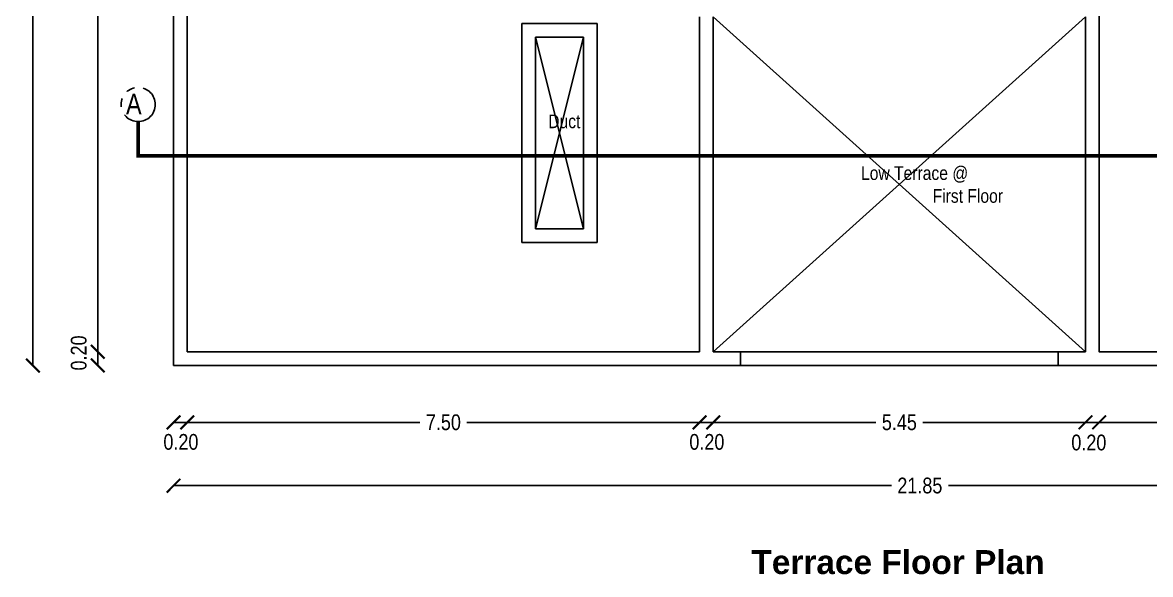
# Model space of a CAD drawing. Header units: metres. Extents: x -488 to 19274, y 1106 to 2071.
# Drawn here: x 19145.82 to 19162.33, y 1129.99 to 1138.06 of the extents above; entities that cross this region are included whole.
import ezdxf

# ---------------------------------------------------------------- set-up
doc = ezdxf.new("R2010")
doc.units = ezdxf.units.M
doc.header["$MEASUREMENT"] = 0
doc.linetypes.add('PHANTOM2', pattern=[1.25, 0.625, -0.125, 0.125, -0.125, 0.125, -0.125])
for name, color, linetype in [('0 @ 1 (2)', 7, 'Continuous'), ('BLK_1_FLR_5_ROOF_AREA', 54, 'Continuous'), ('SOLAR_PANEL', 3, 'Continuous')]:
    doc.layers.add(name, color=color, linetype=linetype)
doc.styles.add('CODE', font='swissc.ttf', dxfattribs={"height": 0.25})
doc.styles.get("Standard").update_dxf_attribs({"font": 'swissc.ttf', "height": 0.23})
doc.dimstyles.new('OUTER', dxfattribs={"dimscale": 0, "dimtxt": 0.3, "dimasz": 0.18, "dimexe": 0.18, "dimexo": 0.0625, "dimgap": 0.09, "dimtad": 0, "dimzin": 0, "dimdsep": 46, "dimtxsty": 'CODE', "dimcen": 0.09, "dimse1": 1, "dimse2": 1, "dimclrd": 8, "dimclrt": 1, "dimadec": 0, "dimazin": 0, "dimtfac": 1, "dimtofl": 0, "dimtmove": 0, "dimatfit": 3, "dimfxl": 0, "dimtolj": 1, "dimtzin": 0, "dimarcsym": 0})

# ---------------------------------------------------------------- blocks, each defined once
blk = doc.blocks.new('_ArchTick')
at = {"const_width": 0.15}
blk.add_lwpolyline([(-0.5, -0.5), (0.5, 0.5)], dxfattribs=at)
blk = doc.blocks.new('*D537')
at = {"color": 0, "lineweight": -2}
for p, q in [((19146.92, 1146.144), (19146.92, 1140.109)), ((19146.92, 1133.244), (19146.92, 1139.28))]:
    blk.add_line(p, q, dxfattribs=at)
at = {"layer": 'Defpoints', "color": 0}
for p in [(19148.839, 1146.144), (19146.92, 1133.244), (19149.268, 1133.244)]:
    blk.add_point(p, dxfattribs=at)
at = {"color": 0, "lineweight": -2, "xscale": 0.2, "yscale": 0.2, "zscale": 0.2}
for p, rotation in [((19146.92, 1146.144), 90), ((19146.92, 1133.244), 270)]:
    blk.add_blockref('_ArchTick', p, dxfattribs=dict(at, rotation=rotation))
at = {"color": 0, "insert": (19146.92, 1139.694), "char_height": 0.23, "attachment_point": 5, "rotation": 90}
blk.add_mtext('\\A1;12.90', dxfattribs=at)
blk = doc.blocks.new('*D538')
at = {"color": 0, "lineweight": -2}
blk.add_line((19146.92, 1133.244), (19146.92, 1133.044), dxfattribs=at)
at = {"layer": 'Defpoints', "color": 0}
for p in [(19149.268, 1133.244), (19146.92, 1133.044), (19149.261, 1133.044)]:
    blk.add_point(p, dxfattribs=at)
at = {"color": 0, "lineweight": -2, "xscale": 0.2, "yscale": 0.2, "zscale": 0.2}
for p, rotation in [((19146.92, 1133.244), 90), ((19146.92, 1133.044), 270)]:
    blk.add_blockref('_ArchTick', p, dxfattribs=dict(at, rotation=rotation))
at = {"color": 0, "insert": (19146.643, 1133.227), "char_height": 0.23, "attachment_point": 5, "rotation": 90}
blk.add_mtext('\\A1;0.20', dxfattribs=at)
blk = doc.blocks.new('*D540')
at = {"color": 0, "lineweight": -2}
for p, q in [((19145.971, 1149.544), (19145.971, 1141.709)), ((19145.971, 1133.044), (19145.971, 1140.88))]:
    blk.add_line(p, q, dxfattribs=at)
at = {"layer": 'Defpoints', "color": 0}
for p in [(19148.031, 1149.544), (19145.971, 1133.044), (19148.031, 1133.044)]:
    blk.add_point(p, dxfattribs=at)
at = {"color": 0, "lineweight": -2, "xscale": 0.2, "yscale": 0.2, "zscale": 0.2}
for p, rotation in [((19145.971, 1149.544), 90), ((19145.971, 1133.044), 270)]:
    blk.add_blockref('_ArchTick', p, dxfattribs=dict(at, rotation=rotation))
at = {"color": 0, "insert": (19145.971, 1141.294), "char_height": 0.23, "attachment_point": 5, "rotation": 90}
blk.add_mtext('\\A1;16.50', dxfattribs=at)
blk = doc.blocks.new('*D541')
at = {"color": 0, "lineweight": -2}
for p, q in [((19148.231, 1132.212), (19151.638, 1132.212)), ((19155.731, 1132.212), (19152.324, 1132.212))]:
    blk.add_line(p, q, dxfattribs=at)
at = {"layer": 'Defpoints', "color": 0}
for p in [(19148.231, 1133.53), (19155.731, 1133.244), (19155.731, 1132.212)]:
    blk.add_point(p, dxfattribs=at)
at = {"color": 0, "lineweight": -2, "xscale": 0.2, "yscale": 0.2, "zscale": 0.2, "rotation": 180}
blk.add_blockref('_ArchTick', (19148.231, 1132.212), dxfattribs=at)
at = {"color": 0, "lineweight": -2, "xscale": 0.2, "yscale": 0.2, "zscale": 0.2}
blk.add_blockref('_ArchTick', (19155.731, 1132.212), dxfattribs=at)
at = {"color": 0, "insert": (19151.981, 1132.212), "char_height": 0.23, "attachment_point": 5}
blk.add_mtext('\\A1;7.50', dxfattribs=at)
blk = doc.blocks.new('*D542')
at = {"color": 0, "lineweight": -2}
blk.add_line((19155.731, 1132.212), (19155.931, 1132.212), dxfattribs=at)
at = {"layer": 'Defpoints', "color": 0}
for p in [(19155.731, 1133.244), (19155.931, 1133.244), (19155.931, 1132.212)]:
    blk.add_point(p, dxfattribs=at)
at = {"color": 0, "lineweight": -2, "xscale": 0.2, "yscale": 0.2, "zscale": 0.2, "rotation": 180}
blk.add_blockref('_ArchTick', (19155.731, 1132.212), dxfattribs=at)
at = {"color": 0, "lineweight": -2, "xscale": 0.2, "yscale": 0.2, "zscale": 0.2}
blk.add_blockref('_ArchTick', (19155.931, 1132.212), dxfattribs=at)
at = {"color": 0, "insert": (19155.838, 1131.925), "char_height": 0.23, "attachment_point": 5}
blk.add_mtext('\\A1;0.20', dxfattribs=at)
blk = doc.blocks.new('*D543')
at = {"color": 0, "lineweight": -2}
for p, q in [((19155.931, 1132.212), (19158.314, 1132.212)), ((19161.381, 1132.212), (19158.998, 1132.212))]:
    blk.add_line(p, q, dxfattribs=at)
at = {"layer": 'Defpoints', "color": 0}
for p in [(19155.931, 1133.244), (19161.381, 1133.244), (19161.381, 1132.212)]:
    blk.add_point(p, dxfattribs=at)
at = {"color": 0, "lineweight": -2, "xscale": 0.2, "yscale": 0.2, "zscale": 0.2, "rotation": 180}
blk.add_blockref('_ArchTick', (19155.931, 1132.212), dxfattribs=at)
at = {"color": 0, "lineweight": -2, "xscale": 0.2, "yscale": 0.2, "zscale": 0.2}
blk.add_blockref('_ArchTick', (19161.381, 1132.212), dxfattribs=at)
at = {"color": 0, "insert": (19158.656, 1132.212), "char_height": 0.23, "attachment_point": 5}
blk.add_mtext('\\A1;5.45', dxfattribs=at)
blk = doc.blocks.new('*D544')
at = {"color": 0, "lineweight": -2}
blk.add_line((19161.381, 1132.212), (19161.581, 1132.212), dxfattribs=at)
at = {"layer": 'Defpoints', "color": 0}
for p in [(19161.381, 1133.244), (19161.581, 1133.244), (19161.581, 1132.212)]:
    blk.add_point(p, dxfattribs=at)
at = {"color": 0, "lineweight": -2, "xscale": 0.2, "yscale": 0.2, "zscale": 0.2, "rotation": 180}
blk.add_blockref('_ArchTick', (19161.381, 1132.212), dxfattribs=at)
at = {"color": 0, "lineweight": -2, "xscale": 0.2, "yscale": 0.2, "zscale": 0.2}
blk.add_blockref('_ArchTick', (19161.581, 1132.212), dxfattribs=at)
at = {"color": 0, "insert": (19161.43, 1131.916), "char_height": 0.23, "attachment_point": 5}
blk.add_mtext('\\A1;0.20', dxfattribs=at)
blk = doc.blocks.new('*D545')
at = {"color": 0, "lineweight": -2}
for p, q in [((19161.581, 1132.212), (19165.289, 1132.212)), ((19169.681, 1132.212), (19165.974, 1132.212))]:
    blk.add_line(p, q, dxfattribs=at)
at = {"layer": 'Defpoints', "color": 0}
for p in [(19161.581, 1133.244), (19169.681, 1133.244), (19169.681, 1132.212)]:
    blk.add_point(p, dxfattribs=at)
at = {"color": 0, "lineweight": -2, "xscale": 0.2, "yscale": 0.2, "zscale": 0.2, "rotation": 180}
blk.add_blockref('_ArchTick', (19161.581, 1132.212), dxfattribs=at)
at = {"color": 0, "lineweight": -2, "xscale": 0.2, "yscale": 0.2, "zscale": 0.2}
blk.add_blockref('_ArchTick', (19169.681, 1132.212), dxfattribs=at)
at = {"color": 0, "insert": (19165.631, 1132.212), "char_height": 0.23, "attachment_point": 5}
blk.add_mtext('\\A1;8.10', dxfattribs=at)
blk = doc.blocks.new('*D547')
at = {"color": 0, "lineweight": -2}
blk.add_line((19148.031, 1132.212), (19148.231, 1132.212), dxfattribs=at)
at = {"layer": 'Defpoints', "color": 0}
for p in [(19148.031, 1133.244), (19148.231, 1133.244), (19148.231, 1132.212)]:
    blk.add_point(p, dxfattribs=at)
at = {"color": 0, "lineweight": -2, "xscale": 0.2, "yscale": 0.2, "zscale": 0.2, "rotation": 180}
blk.add_blockref('_ArchTick', (19148.031, 1132.212), dxfattribs=at)
at = {"color": 0, "lineweight": -2, "xscale": 0.2, "yscale": 0.2, "zscale": 0.2}
blk.add_blockref('_ArchTick', (19148.231, 1132.212), dxfattribs=at)
at = {"color": 0, "insert": (19148.138, 1131.925), "char_height": 0.23, "attachment_point": 5}
blk.add_mtext('\\A1;0.20', dxfattribs=at)
blk = doc.blocks.new('*D548')
at = {"color": 0, "lineweight": -2}
for p, q in [((19148.031, 1131.287), (19158.539, 1131.287)), ((19169.881, 1131.287), (19159.374, 1131.287))]:
    blk.add_line(p, q, dxfattribs=at)
at = {"layer": 'Defpoints', "color": 0}
for p in [(19148.031, 1133.044), (19169.881, 1133.044), (19169.881, 1131.287)]:
    blk.add_point(p, dxfattribs=at)
at = {"color": 0, "lineweight": -2, "xscale": 0.2, "yscale": 0.2, "zscale": 0.2, "rotation": 180}
blk.add_blockref('_ArchTick', (19148.031, 1131.287), dxfattribs=at)
at = {"color": 0, "lineweight": -2, "xscale": 0.2, "yscale": 0.2, "zscale": 0.2}
blk.add_blockref('_ArchTick', (19169.881, 1131.287), dxfattribs=at)
at = {"color": 0, "insert": (19158.956, 1131.287), "char_height": 0.23, "attachment_point": 5}
blk.add_mtext('\\A1;21.85', dxfattribs=at)

msp = doc.modelspace()

# ---------------------------------------------------------------- linework, layer by layer
for p, q in [((19148.03128, 1146.14425), (19148.03128, 1133.04425)), ((19148.23128, 1146.14425), (19148.23128, 1133.24425)), ((19155.73128, 1133.24425), (19155.73128, 1138.14425)), ((19155.93128, 1138.14425), (19161.38128, 1133.24425)), ((19155.93128, 1133.24425), (19161.38128, 1138.14425)), ((19155.93128, 1133.24425), (19155.93128, 1138.14425)), ((19161.38128, 1138.14425), (19161.38128, 1133.24425)), ((19161.58128, 1138.14425), (19161.58128, 1133.24425)), ((19153.33128, 1137.84425), (19154.03128, 1135.04425)), ((19153.33128, 1135.04425), (19154.03128, 1137.84425)), ((19148.23128, 1133.24425), (19155.73128, 1133.24425)), ((19155.93128, 1133.24425), (19156.33128, 1133.24425)), ((19156.33128, 1133.24425), (19160.98128, 1133.24425)), ((19156.33128, 1133.04425), (19156.33128, 1133.24425)), ((19160.98128, 1133.24425), (19161.38128, 1133.24425)), ((19160.98128, 1133.24425), (19160.98128, 1133.04425)), ((19161.58128, 1133.24425), (19169.68128, 1133.24425)), ((19148.03128, 1133.04425), (19156.33128, 1133.04425)), ((19156.33128, 1133.04425), (19160.98128, 1133.04425)), ((19160.98128, 1133.04425), (19169.88128, 1133.04425))]:
    msp.add_line(p, q)
for points in [[(19153.13128, 1134.84425), (19154.23128, 1134.84425), (19154.23128, 1138.04425), (19153.13128, 1138.04425)], [(19153.33128, 1135.04425), (19154.03128, 1135.04425), (19154.03128, 1137.84425), (19153.33128, 1137.84425)]]:
    msp.add_lwpolyline(points, close=True)
at = {"linetype": 'PHANTOM2', "const_width": 0.05}
msp.add_lwpolyline([(19170.64533, 1136.61059), (19170.64533, 1136.11059), (19147.51264, 1136.11059), (19147.51264, 1136.61059)], dxfattribs=at)
at = {"linetype": 'PHANTOM2'}
msp.add_circle((19147.51264, 1136.86059), 0.25, dxfattribs=at)
at = {"layer": 'BLK_1_FLR_5_ROOF_AREA'}
msp.add_lwpolyline([(19169.88128, 1149.54425), (19148.03128, 1149.54425), (19148.03128, 1133.04425), (19169.88128, 1133.04425)], close=True, dxfattribs=at)
at = {"layer": 'SOLAR_PANEL', "color": 3}
msp.add_lwpolyline([(19169.68128, 1133.24425), (19161.58128, 1133.24425), (19161.58128, 1149.34425), (19169.68128, 1149.34425)], close=True, dxfattribs=at)

# ---------------------------------------------------------------- texts
for s, insert, char_height, width, attachment_point in [('{\\W9.1208;  }A', (19145.5911, 1136.71748), 0.3, 3.8320968, 7), ('Duct', (19153.98645, 1136.51177), 0.2, 3.8320968, 9), ('Low Terrace @         First Floor ', (19160.17354, 1135.4209), 0.2, 2.3810588, 9), ('\\fArial|b1|i0|c0|p34;Terrace Floor Plan', (19156.49019, 1130.34325), 0.35, 9.5499085, 1)]:
    msp.add_mtext(s, dxfattribs=dict(insert=insert, char_height=char_height, width=width, attachment_point=attachment_point))

# ---------------------------------------------------------------- dimensions: what is measured, and where the dimension line sits
at = {"layer": '0 @ 1 (2)'}
for p1, p2, distance, picture, middle in [((19148.03128, 1149.54425), (19148.03128, 1133.04425), -2.06054, '*D540', (19145.97075, 1141.29425)), ((19148.03128, 1133.04425), (19169.88128, 1133.04425), -1.75688, '*D548', (19158.95628, 1131.28737))]:
    dim = msp.add_aligned_dim(p1=p1, p2=p2, distance=distance, dimstyle='OUTER', override={"dimscale": 1, "dimtxt": 0.23, "dimasz": 0.2, "dimtxsty": 'Standard', "dimblk": 'ArchTick', "dimclrd": 0, "dimclrt": 0, "dimtix": 0, "dimtofl": 0, "dimtmove": 0, "dimatfit": 3, "dimfxl": 0}, dxfattribs=at)
    dim.commit()
    dim.dimension.update_dxf_attribs({"geometry": picture, "text_midpoint": middle})
for base, p1, p2, angle, picture, middle in [((19146.92005, 1133.24425), (19148.83947, 1146.14425), (19149.26791, 1133.24425), 90, '*D537', (19146.92005, 1139.69425)), ((19155.73128, 1132.21159), (19148.23128, 1133.53032), (19155.73128, 1133.24425), 180, '*D541', (19151.98128, 1132.21159)), ((19161.38128, 1132.21159), (19155.93128, 1133.24425), (19161.38128, 1133.24425), 180, '*D543', (19158.65628, 1132.21159)), ((19169.68128, 1132.21159), (19161.58128, 1133.24425), (19169.68128, 1133.24425), 180, '*D545', (19165.63128, 1132.21159))]:
    dim = msp.add_linear_dim(base=base, p1=p1, p2=p2, angle=angle, dimstyle='OUTER', override={"dimscale": 1, "dimtxt": 0.23, "dimasz": 0.2, "dimtxsty": 'Standard', "dimblk": 'ArchTick', "dimclrd": 0, "dimclrt": 0, "dimtix": 0, "dimtofl": 0, "dimtmove": 1, "dimatfit": 3, "dimfxl": 0}, dxfattribs=at)
    dim.commit()
    dim.dimension.update_dxf_attribs({"geometry": picture, "text_midpoint": middle})
for base, p1, p2, angle, picture, middle in [((19146.92005, 1133.04425), (19149.26791, 1133.24425), (19149.26138, 1133.04425), 90, '*D538', (19146.64283, 1133.22741)), ((19148.23128, 1132.21159), (19148.03128, 1133.24425), (19148.23128, 1133.24425), 180, '*D547', (19148.13825, 1131.9247)), ((19155.93128, 1132.21159), (19155.73128, 1133.24425), (19155.93128, 1133.24425), 180, '*D542', (19155.83825, 1131.9247)), ((19161.58128, 1132.21159), (19161.38128, 1133.24425), (19161.58128, 1133.24425), 180, '*D544', (19161.43025, 1131.916))]:
    dim = msp.add_linear_dim(base=base, p1=p1, p2=p2, angle=angle, dimstyle='OUTER', override={"dimscale": 1, "dimtxt": 0.23, "dimasz": 0.2, "dimtxsty": 'Standard', "dimblk": 'ArchTick', "dimclrd": 0, "dimclrt": 0, "dimtix": 0, "dimtofl": 0, "dimtmove": 1, "dimatfit": 3, "dimfxl": 0}, dxfattribs=at)
    dim.commit()
    dim.dimension.update_dxf_attribs({"geometry": picture, "text_midpoint": middle, "dimtype": 128})

doc.saveas('drawing.dxf')
